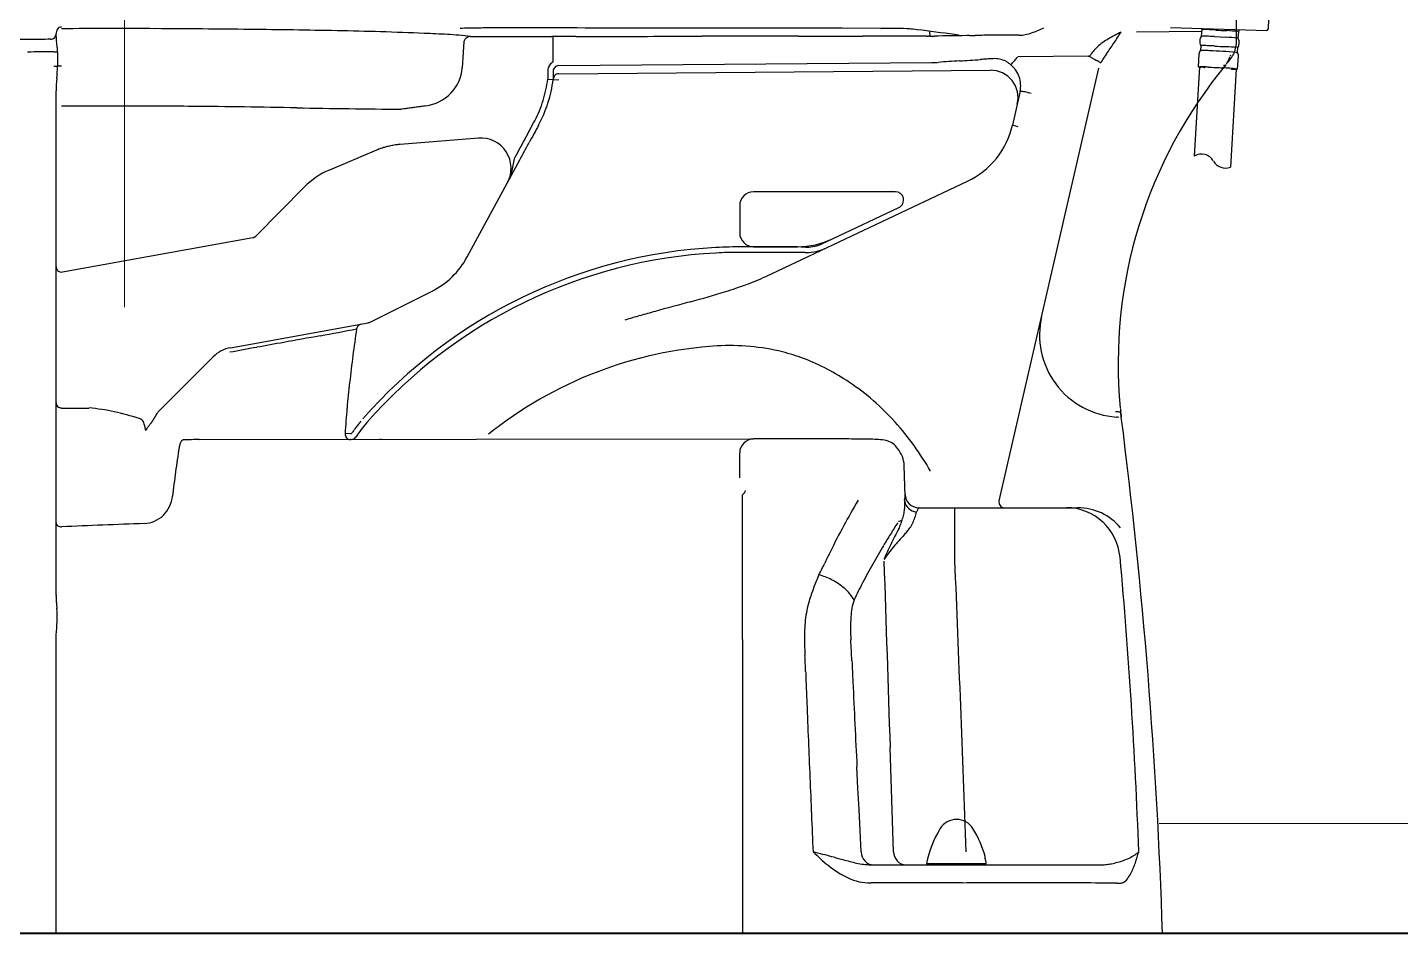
# Model space of a CAD drawing. Units: millimetres at full size. Extents: x -10070 to 9730, y -7239 to 6561.
# Drawn here: x -2261 to -1761, y -5397 to -5067 of the extents above; entities that cross this region are included whole.
import ezdxf

# ---------------------------------------------------------------- set-up
doc = ezdxf.new("R2010")
doc.units = ezdxf.units.MM
doc.header["$LTSCALE"] = 50
doc.linetypes.add('CHAIN1', pattern=[8, 5, -1, 1, -1])
for name, color, linetype, lineweight in [('B-1_通り芯・通り番号', 1, 'CHAIN1', 18), ('B-3_仕上線(黄)', 3, 'Continuous', 40), ('B-A_文字', 7, 'Continuous', 25), ('B-F_寸法・方位', 7, 'Continuous', 25)]:
    doc.layers.add(name, color=color, linetype=linetype, lineweight=lineweight)

msp = doc.modelspace()

# ---------------------------------------------------------------- linework, layer by layer
at = {"layer": 'B-1_通り芯・通り番号'}
msp.add_line((-2225.41, -3727.23), (-2225.41, -5168.71), dxfattribs=at)
at = {"layer": 'B-3_仕上線(黄)'}
msp.add_line((-1750.41, -5396.71), (-3070.41, -5396.71), dxfattribs=at)
at = {"layer": 'B-A_文字', "color": 1, "lineweight": 18}
msp.add_line((-1750.41, -5356.71), (-1848.61, -5356.71), dxfattribs=at)
at = {"layer": 'B-F_寸法・方位'}
for p, q in [((-1807.78, -5030.13), (-1808.96, -5067.51)), ((-1820.41, -5071.74), (-1820.41, -5033.89)), ((-2250.41, -5070.3), (-2250.41, -5069.27)), ((-2060.65, -5067.08), (-2090.96, -5067.08)), ((-2069.32, -5070.15), (-2069.81, -5070.15)), ((-2069.32, -5079.36), (-2069.32, -5070.15)), ((-2061.07, -5070.15), (-2069.32, -5070.15)), ((-1980.03, -5070.09), (-1956.59, -5070.08)), ((-1950.01, -5067.23), (-1964.06, -5067.2)), ((-1936.73, -5067.71), (-1938.41, -5067.49)), ((-1935.04, -5067.93), (-1936.73, -5067.71)), ((-1933.35, -5068.14), (-1935.04, -5067.93)), ((-1931.66, -5068.36), (-1933.35, -5068.14)), ((-1933.15, -5070.07), (-1932.6, -5070.07)), ((-1932.11, -5070.02), (-1932.6, -5070.07)), ((-1929.98, -5068.58), (-1931.66, -5068.36)), ((-1931.66, -5070.06), (-1930.34, -5070.04)), ((-1929.07, -5070.02), (-1930.34, -5070.04)), ((-1928.29, -5068.8), (-1929.98, -5068.58)), ((-1927.38, -5070), (-1929.07, -5070.02)), ((-1926.6, -5069.01), (-1928.29, -5068.8)), ((-1925.69, -5069.97), (-1927.38, -5070)), ((-1924.92, -5069.23), (-1926.6, -5069.01)), ((-1924, -5069.94), (-1925.69, -5069.97)), ((-1923.23, -5069.45), (-1924.92, -5069.23)), ((-1922.31, -5069.91), (-1924, -5069.94)), ((-1921.54, -5069.67), (-1923.23, -5069.45)), ((-1920.62, -5069.89), (-1922.31, -5069.91)), ((-1917.65, -5069.84), (-1915.66, -5069.81)), ((-1899.76, -5069.7), (-1902.86, -5069.7)), ((-1833.18, -5068.37), (-1856.94, -5068.56)), ((-1844.45, -5066.9), (-1809.47, -5068)), ((-1833.14, -5067.63), (-1833.28, -5070.03)), ((-1828.45, -5070.22), (-1824.3, -5070.46)), ((-1819.81, -5070.85), (-1819.66, -5068.45)), ((-2101.83, -5071.98), (-2102.11, -5075.97)), ((-1833.49, -5073.46), (-1833.6, -5075.24)), ((-1820.12, -5076.06), (-1820.02, -5074.28)), ((-2102.11, -5075.97), (-2102.49, -5081.6)), ((-2067.33, -5080.8), (-1931.49, -5079.71)), ((-1931.49, -5079.71), (-1931.24, -5079.7)), ((-1929.38, -5079.62), (-1929.14, -5079.6)), ((-1874.33, -5077.39), (-1899.93, -5077.6)), ((-1874.33, -5077.39), (-1874.2, -5077.39)), ((-1834.13, -5076.48), (-1834.41, -5081.2)), ((-1820.04, -5082.07), (-1819.75, -5077.35)), ((-2071.32, -5082.86), (-2071.32, -5085.75)), ((-2071.32, -5085.75), (-2067.32, -5086)), ((-2069.32, -5082.86), (-2069.32, -5085.87)), ((-2067.33, -5083.74), (-1910.07, -5082.47)), ((-1906.96, -5239.26), (-1870.58, -5081.7)), ((-1833.91, -5081.28), (-1835.85, -5113.7)), ((-1820.54, -5082.08), (-1822.7, -5117.73)), ((-2250.41, -5273.46), (-2250.41, -5090.02)), ((-1899.32, -5090.6), (-1902.06, -5102.47)), ((-1901.86, -5102.52), (-1900.11, -5102.92)), ((-2096.55, -5107.18), (-2125.07, -5109.48)), ((-2133.67, -5111.58), (-2150.85, -5118.8)), ((-2100.64, -5150.42), (-2081.52, -5115.14)), ((-2177.67, -5142.84), (-2159.88, -5124.9)), ((-1991.92, -5157.55), (-1918.48, -5122.85)), ((-1944.69, -5126.7), (-1996.41, -5126.7)), ((-2001.41, -5131.7), (-2001.41, -5141.7)), ((-1967.57, -5143.83), (-1943.41, -5132.42)), ((-2248.05, -5155.91), (-2178.73, -5143.4)), ((-1971.26, -5145.57), (-1967.57, -5143.83)), ((-1996.41, -5146.7), (-1980.38, -5146.7)), ((-1977.56, -5148.83), (-1977.21, -5148.83)), ((-1977.32, -5146.83), (-1977.55, -5146.83)), ((-1977.32, -5146.83), (-1976.96, -5146.83)), ((-1977.21, -5148.83), (-1976.97, -5148.83)), ((-2136.19, -5174.25), (-2113.61, -5162.97)), ((-2186.82, -5183.47), (-2136.72, -5174.43)), ((-2213.28, -5206.9), (-2193.18, -5186.8)), ((-2248.41, -5205.43), (-2238.4, -5205.43)), ((-1862.43, -5208.89), (-1862.45, -5208.76)), ((-2143.18, -5214.88), (-2145.15, -5214.75)), ((-2142.88, -5214.88), (-2143.18, -5214.88)), ((-2198.14, -5216.95), (-1996.41, -5216.7)), ((-2142.87, -5216.88), (-2143.18, -5216.88)), ((-2131.89, -5216.87), (-2132.46, -5216.87)), ((-1961.66, -5216.71), (-1996.41, -5216.71)), ((-2001.41, -5230.8), (-2001.41, -5221.71)), ((-1941.14, -5237.62), (-1941.5, -5226.39)), ((-2000.41, -5266.16), (-2000.41, -5237.03)), ((-1936.16, -5241.71), (-1878.33, -5241.71)), ((-1923.02, -5260.79), (-1923.02, -5241.71)), ((-2000.41, -5289.74), (-2000.41, -5266.16)), ((-2250.4, -5274.02), (-2250.41, -5273.85)), ((-2250.41, -5274.02), (-2250.41, -5273.85)), ((-2250.41, -5289.03), (-2250.32, -5287.96)), ((-2250.41, -5396.71), (-2250.41, -5289.03)), ((-1945.36, -5366.98), (-1946.63, -5329.05)), ((-1958.33, -5343.8), (-1958.7, -5336.06)), ((-1957.95, -5351.54), (-1958.33, -5343.8)), ((-1957.57, -5359.29), (-1957.95, -5351.54)), ((-1957.19, -5367.03), (-1957.57, -5359.29)), ((-1912.01, -5369.45), (-1912.01, -5368.74)), ((-1953.76, -5371.71), (-1869.59, -5371.71)), ((-1933.41, -5371.21), (-1911.59, -5371.21)), ((-1930.91, -5371.71), (-1930.91, -5371.21)), ((-1913.91, -5371.21), (-1913.91, -5371.71)), ((-1920.34, -5378.34), (-1953.7, -5378.34)), ((-1864.08, -5378.43), (-1862.92, -5378.43)), ((-2413.41, -5396.71), (-1998.91, -5396.71)), ((-1982.29, -5396.71), (-1847.41, -5396.71))]:
    msp.add_line(p, q, dxfattribs=at)
for points in [[(-1933.15, -5070.07), (-1944.87, -5070.08), (-1956.59, -5070.08)], [(-1917.65, -5069.84), (-1918.64, -5069.86), (-1920.62, -5069.89)], [(-2249.85, -5075.74), (-2249.85, -5076.99), (-2249.86, -5079.78), (-2249.86, -5080.98)], [(-1822.84, -5077.6), (-1822.97, -5077.87), (-1823.11, -5078.13), (-1823.25, -5078.41), (-1823.39, -5078.68), (-1823.54, -5078.97), (-1823.68, -5079.25), (-1823.83, -5079.54), (-1823.98, -5079.83), (-1824.13, -5080.13), (-1824.28, -5080.43)], [(-2115.7, -5095.44), (-2116.15, -5095.5), (-2116.59, -5095.56), (-2117.04, -5095.63), (-2117.48, -5095.69), (-2117.93, -5095.75), (-2118.37, -5095.81), (-2118.82, -5095.88), (-2119.26, -5095.94), (-2119.71, -5096), (-2120.16, -5096.06), (-2120.6, -5096.12), (-2121.05, -5096.18), (-2121.49, -5096.24), (-2121.94, -5096.31), (-2122.38, -5096.37), (-2122.83, -5096.43), (-2123.27, -5096.49), (-2123.72, -5096.55), (-2124.61, -5096.67)], [(-1977.56, -5148.83), (-1980.8, -5148.81), (-1984.04, -5148.8), (-1987.28, -5148.79), (-1990.52, -5148.78), (-1993.76, -5148.77)], [(-1862.59, -5207.34), (-1862.61, -5207.16), (-1862.63, -5206.98), (-1862.65, -5206.79)], [(-1862.42, -5208.77), (-1862.44, -5208.62), (-1862.45, -5208.47), (-1862.47, -5208.32), (-1862.49, -5208.18), (-1862.51, -5208.03), (-1862.52, -5207.89), (-1862.54, -5207.75), (-1862.56, -5207.61), (-1862.57, -5207.48), (-1862.59, -5207.34)], [(-2217.73, -5213.58), (-2217.77, -5213.39), (-2217.82, -5213.2), (-2217.86, -5213.01), (-2217.9, -5212.82), (-2217.95, -5212.63), (-2217.99, -5212.43), (-2218.03, -5212.24), (-2218.08, -5212.05), (-2218.12, -5211.86), (-2218.16, -5211.67)], [(-2217.73, -5213.58), (-2217.61, -5213.41), (-2217.5, -5213.25), (-2217.39, -5213.08), (-2217.28, -5212.91), (-2217.16, -5212.75), (-2217.05, -5212.58), (-2216.94, -5212.42), (-2216.83, -5212.26), (-2216.73, -5212.1), (-2216.62, -5211.94)], [(-1970.26, -5368.14), (-1971.14, -5367.91), (-1972.03, -5367.68), (-1972.91, -5367.45), (-1973.8, -5367.22), (-1974.69, -5366.99)]]:
    msp.add_lwpolyline(points, dxfattribs=at)
for centre, radius, start, end in [((-2252.41, -5069.18), 2.03, 270.7281, 314.0703), ((-2252.34, -5069.25), 1.93, 314.0703, 359.3403), ((-2240.59, -5070.3), 9.82, 180, 190.91), ((-2247.15, -5069.3), 3.25, 147.0454, 179.4708), ((-2248.41, -5068.49), 1.76, 90.414, 147.0454), ((-2228.9, -8121.23), 3053.93, 89.72316, 90.3663), ((-2238.78, -10166.89), 5099.62, 89.33801, 89.72316), ((-2233.07, -9672.98), 4605.68, 88.94239, 89.33801), ((-2171.93, -6360.77), 1292.9, 87.53313, 88.94239), ((-2177.48, -6489.61), 1421.87, 87.19337, 87.53313), ((-2113.62, -5187.08), 117.77, 83.093, 87.1934), ((-2095.86, -5219.65), 152.56, 90.4584, 92.7574), ((-2099.4, -5072.7), 2.54, 98.1786, 163.513), ((-2099.46, -5072.25), 2.08, 91.6508, 98.1786), ((-2099.46, -5072.26), 2.1, 90.0276, 91.6508), ((-2333.87, 481159.49), 486229.71, 270.02762, 270.03112), ((-2091.08, -5816.51), 749.43, 89.99037, 90.45841), ((-2360.2, 530205.17), 535275.4, 270.03202, 270.03316), ((-2068.74, -53187.71), 48120.62, 89.87536, 89.99037), ((-2172.28, 205619.51), 210689.68, 270.03316, 270.04272), ((-1927.62, -122510.16), 117440.08, 90.02557, 90.04272), ((-1949.95, -5067.02), 0.213, 270.1089, 279.9519), ((-1950.27, -5509.62), 442.39, 89.3485, 89.9589), ((-1947.38, -5255.56), 188.32, 87.9148, 89.3485), ((-1941.47, -5093.14), 25.78, 83.1732, 87.9148), ((-1910.59, -5066.46), 21.82, 184.7659, 187.0713), ((-1919.83, -5067.61), 12.52, 187.0713, 191.0909), ((-1931.58, -5067.31), 2.76, 258.876, 261.7631), ((-1931.66, -5067.91), 2.16, 261.7631, 265.4531), ((-1931.68, -5068.12), 1.95, 265.4531, 268.0521), ((-1931.68, -5068.17), 1.89, 268.0521, 270.7299), ((-1920.58, -5063.18), 6.71, 259.4329, 263.0089), ((-1920.58, -5063.2), 6.69, 263.0089, 266.5954), ((-1920.58, -5063.21), 6.68, 266.5938, 269.6689), ((-1903.31, -5829.07), 759.37, 90.44938, 90.93218), ((-1901.88, -6011.24), 941.54, 90.05999, 90.44938), ((-1899.81, -5055.91), 13.79, 270.2197, 290.0687), ((-1915.14, -5013.93), 58.48, 290.0687, 294.7934), ((-1816.47, -5160.21), 102.53, 116.6953, 119.5637), ((-2020.16, -4969.01), 186.46, 326.2558, 327.7143), ((-1830.57, -5071.91), 3.3, 145.3072, 176.6666), ((-1833.19, -5070.09), 0.108, 70.0025, 146.9748), ((-1826.96, -5065.63), 6.5, 194.4974, 196.2436), ((-1826.9, -5065.61), 6.56, 196.2436, 197.9735), ((-1832.99, -5069.52), 0.5, 250.0025, 269.5221), ((-1832.97, -5068.73), 1.11, 88.4569, 97.3664), ((-1832.58, -5053.96), 13.66, 268.4569, 269.1824), ((-1834.04, -5132.89), 62.88, 86.9019, 88.9008), ((-1833.13, -5093.1), 25.48, 87.9883, 89.1824), ((-1836, -5174.67), 107.1, 87.7042, 87.9883), ((-1837.93, -5222.79), 155.26, 87.0249, 87.7042), ((-1901.86, -6385.9), 1317.72, 86.80652, 86.90191), ((-1850.98, -5473.84), 406.65, 86.7656, 87.0249), ((-1766.77, -3983.71), 1085.85, 266.76556, 266.98031), ((-1828.65, -5148.95), 78.61, 83.7914, 86.8233), ((-1827.32, -5131.51), 63.54, 83.3115, 86.9803), ((-1820.09, -5070.23), 0.571, 263.7914, 283.8043), ((-1822.88, -5072.39), 3.43, 326.4812, 26.5611), ((-1819.92, -5070.9), 0.125, 25.9281, 103.8043), ((-1819.87, -5068), 0.407, 263.3115, 287.8657), ((-1825.56, -5065.71), 6.5, 337.2453, 338.6825), ((-1825.55, -5065.72), 6.49, 338.6825, 340.841), ((-1825.56, -5065.71), 6.5, 340.841, 342.2777), ((-1809.46, -5067.5), 0.5, 268.2, 358.2), ((-2212.47, -10251.63), 5180.57, 90.53115, 90.62089), ((-2209.31, -10203.3), 5127.71, 90.46823, 90.57544), ((-2212.01, -10301.34), 5230.29, 90.44226, 90.53115), ((-2251.11, -5040.83), 34.94, 269.8293, 270.9535), ((-2250.81, -5059.29), 16.47, 270.9535, 273.338), ((-2273.18, -5076.58), 23.37, 6.3139, 10.91), ((-2267.72, -5075.98), 17.88, 3.537, 6.3139), ((-2264.26, -5075.76), 14.41, 0.0929, 3.537), ((-1861.72, -5084.81), 14.3, 139.9942, 148.7512), ((-1859.34, -5086.81), 17.42, 132.7983, 139.9942), ((-1856.14, -5090.27), 22.13, 119.5637, 132.7983), ((-2035.17, -4958.98), 204.51, 324.926, 326.2558), ((-1832.14, -5076.59), 1.99, 156.8302, 160.7925), ((-1832.12, -5076.6), 2.01, 152.9036, 156.8302), ((-1832.14, -5076.59), 1.99, 148.946, 152.9036), ((-1830.5, -5071.91), 3.37, 176.6666, 207.4724), ((-1832.08, -5076.63), 2.06, 145.1168, 148.946), ((-1832.25, -5076.51), 1.85, 140.8715, 145.1168), ((-1832.31, -5076.46), 1.77, 136.4205, 140.8715), ((-1833.52, -5075.32), 0.112, 74.1462, 136.9574), ((-1833.35, -5074.73), 0.498, 254.1462, 269.8102), ((-1833.33, -5074.55), 1.11, 88.4569, 97.3664), ((-1833.4, -5089.25), 14.02, 88.4272, 89.8102), ((-1832.93, -5059.79), 13.66, 268.4569, 269.1824), ((-1833.49, -5098.93), 25.48, 87.9883, 89.1824), ((-1834.61, -5133.53), 58.31, 88.0946, 88.4272), ((-1835.64, -5164.27), 89.08, 87.3098, 88.0946), ((-1836.35, -5180.5), 107.1, 87.7042, 87.9883), ((-1838.28, -5228.62), 155.26, 87.0249, 87.7042), ((-1844.9, -5361.46), 286.49, 87.0658, 87.3098), ((-1888.96, -6221), 1147.15, 86.82358, 87.06578), ((-1851.33, -5479.67), 406.65, 86.7656, 87.0249), ((-1767.12, -3989.54), 1085.85, 266.76556, 266.98031), ((-1831.14, -5179.14), 103.68, 84.1444, 86.8236), ((-1827.67, -5137.34), 63.54, 83.3115, 86.9803), ((-1831.64, -5071.7), 11.22, 336.235, 359.8044), ((-1820.22, -5073.83), 0.407, 263.3115, 287.8657), ((-2067.26, -5082.86), 4.06, 150.3334, 156.3054), ((-2067.28, -5082.84), 4.04, 138.3718, 150.3334), ((-2067.29, -5082.83), 4.01, 126.3304, 138.3718), ((-2067.31, -5082.81), 3.99, 120.2635, 126.3304), ((-2067.32, -5082.76), 1.96, 90.4712, 136.7582), ((-1931.77, -5045.14), 34.56, 270.868, 272.2185), ((-1931.57, -5050.26), 29.44, 272.2185, 273.8039), ((-1910.21, -5303.24), 224.44, 92.8571, 94.8294), ((-1932.6, -4854.65), 224.71, 272.8571, 274.8271), ((-1903.55, -5198.65), 120.51, 93.7479, 94.8271), ((-1902.21, -5219.04), 140.95, 92.8252, 93.7479), ((-1908.52, -5086.88), 8.63, 78.1574, 93.8346), ((-1908.54, -5086.95), 8.71, 62.614, 78.1574), ((-1909.02, -5087.87), 9.75, 55.964, 62.614), ((-1909.09, -5087.98), 9.87, 49.396, 55.964), ((-1903.7, -5079.18), 1.67, 308.6821, 318.0816), ((-1909.11, -5088.16), 10.03, 19.1883, 49.98), ((-1885.01, -5095.96), 23.45, 137.4119, 138.0816), ((-1935.41, -5049.63), 45, 317.4119, 319.4277), ((-2057.66, -4944.95), 205.95, 319.4277, 319.8682), ((-1900.02, -5077.86), 0.241, 117.415, 138.7477), ((-1899.97, -5077.95), 0.348, 102.5228, 117.415), ((-1899.94, -5078.07), 0.47, 95.1812, 102.5228), ((-1899.92, -5078.38), 0.781, 90.7618, 95.1812), ((-1874.2, -5077.92), 0.527, 77.3785, 89.6834), ((-1874.17, -5077.77), 0.372, 60.0103, 77.3785), ((-1801.39, -4953.77), 143.41, 239.5864, 240.1608), ((-1828.82, -5001.6), 88.27, 240.1608, 241.0938), ((-1883.86, -5101.28), 25.6, 59.0002, 61.0938), ((-1868.71, -5076.06), 3.82, 239.0002, 252.9494), ((-1855.64, -5086.87), 15.89, 146.3767, 153.2447), ((-1806.15, -5119.78), 75.32, 144.926, 146.3767), ((-1693.57, -5189.13), 170, 140.2643, 185.4761), ((-1832.46, -5076.54), 1.67, 168.421, 177.8841), ((-1832.06, -5076.62), 2.07, 160.7925, 168.421), ((-1824.63, -5078.19), 2.44, 257.656, 268.5981), ((-1824.68, -5080.14), 0.493, 268.5981, 319.4134), ((-1831.52, -5071.75), 11.1, 312.4164, 336.235), ((-1831.75, -5070.61), 11.23, 323.874, 325.1614), ((-1820.48, -5075.19), 0.806, 264.1444, 281.5795), ((-1820.28, -5076.17), 0.191, 35.7647, 101.5795), ((-1821.23, -5076.92), 1.4, 26.9608, 38.2064), ((-1822.03, -5077.33), 2.3, 20.1171, 26.9608), ((-1821.78, -5077.23), 2.03, 16.2434, 20.1171), ((-1821.73, -5077.22), 1.98, 12.2743, 16.2434), ((-1821.71, -5077.22), 1.96, 8.2606, 12.2743), ((-1821.91, -5077.25), 2.17, 4.625, 8.2606), ((-1821.52, -5077.21), 1.78, 0.1901, 4.625), ((-1821.25, -5077.21), 1.5, 354.9576, 0.1901), ((-2251.14, -5045.84), 35.17, 269.8274, 270.9577), ((-2250.83, -5064.8), 16.21, 270.9577, 273.4094), ((-2212.49, -5090.02), 37.92, 173.1498, 180), ((-2288.53, -5080.89), 38.67, 353.1498, 359.8676), ((-2248.81, -5095.99), 15.05, 91.3077, 94.0192), ((-2248.41, -5113.56), 32.63, 90.057, 91.3077), ((-2117.13, -5080.6), 14.68, 315.7881, 356.0827), ((-2117.25, -5079.84), 46.31, 342.8419, 352.6768), ((-2067.23, -5082.86), 4.08, 168.1704, 180), ((-2067.24, -5082.86), 4.07, 156.3054, 168.1704), ((-2116.86, -5079.76), 47.93, 342.1823, 352.6768), ((-2067.21, -5082.86), 2.11, 136.7582, 180), ((-2067.35, -5085.72), 1.96, 134.7111, 180), ((-2067.32, -5085.75), 2.02, 90.4519, 134.7111), ((-1910, -5092.41), 9.94, 38.3262, 90.4041), ((-1909.44, -5088.28), 10.38, 349.3882, 19.1883), ((-1833.24, -5076.22), 5.12, 257.1578, 267.6402), ((-1833.6, -5064.3), 16.9, 267.3909, 268.9008), ((-1834.97, -5135.25), 54.06, 87.2016, 88.9008), ((-1834.51, -5107.09), 25.77, 85.55, 87.6402), ((-1820.74, -4930.18), 151.67, 265.55, 265.6713), ((-1861.24, -5672.83), 592.3, 87.04649, 87.2016), ((-1817.67, -4889.51), 192.46, 265.6713, 265.7669), ((-1640.17, -1388.06), 3698.18, 267.04649, 267.12738), ((-1829.47, -5160.49), 79, 83.3422, 87.1274), ((-1813.72, -4893.43), 188.78, 267.3076, 267.5095), ((-1817.63, -4983.27), 98.86, 267.5095, 267.8951), ((-1817.5, -4979.73), 102.41, 267.8951, 268.1687), ((-1820.27, -5066.34), 15.74, 268.1687, 269.9481), ((-1820.26, -5081.59), 0.441, 263.3422, 287.9455), ((-1820.28, -5082.48), 0.395, 65.6904, 89.9481), ((-2117.87, -5079.89), 15.7, 277.9287, 315.7881), ((-1910.13, -5092.51), 10.1, 347, 38.3262), ((-1908.84, -5088.4), 9.77, 347, 348.1357), ((-1908.82, -5088.41), 9.74, 348.1357, 349.2745), ((-1899.11, -5090.24), 0.135, 73.8229, 169.1868), ((-1898.59, -5088.45), 1.72, 253.8229, 263.6591), ((-1900.26, -5103.49), 13.41, 76.0538, 83.6591), ((-1919.89, -5182.52), 94.84, 74.977, 76.0538), ((-2226.83, -15771.28), 10675.75, 89.98821, 90.1158), ((-2225.26, -8143.39), 3047.86, 89.54127, 89.98821), ((-2229.61, -8686.93), 3591.41, 88.933, 89.54127), ((-2113.08, -5081.13), 41.95, 331.989, 342.8419), ((-2116.18, -5079.98), 47.21, 331.5297, 342.1823), ((-2086.92, -1025.53), 4071.32, 268.933, 269.46957), ((-2674.06, -4782.72), 677.36, 331.34672, 331.989), ((7946.46, -10536.79), 11399.76, 151.52973, 151.56587), ((-1931.29, -5095.73), 30, 295.2866, 347), ((-1901.8, -5102.25), 0.28, 227.0087, 257.0032), ((-2122.81, -5137.41), 28.02, 107.2747, 109.1046), ((-2122.83, -5137.37), 27.98, 104.5432, 107.2747), ((-2122.82, -5137.41), 28.02, 102.7325, 104.5432), ((-2122.83, -5137.37), 27.98, 100.9234, 102.7325), ((-2122.82, -5137.38), 27.99, 100.02, 100.9234), ((-2122.82, -5137.41), 28.02, 98.2172, 100.02), ((-2122.82, -5137.37), 27.98, 95.5089, 98.2172), ((-2122.82, -5137.41), 28.02, 94.6069, 95.5089), ((-2095.66, -5118.15), 11, 331.5541, 94.6069), ((-238.4, -6113.62), 2098.21, 151.34672, 151.55407), ((-32780.63, 11515.63), 34914.43, 331.55407, 331.56587), ((-2122.81, -5137.42), 28.03, 111.8767, 112.8035), ((-2122.83, -5137.36), 27.97, 110.0262, 111.8767), ((-2122.83, -5137.38), 27.99, 109.1046, 110.0262), ((-2152.24, -5102.29), 69.98, 346.2587, 350.2144), ((-1833.27, -5118.01), 5.02, 29.5733, 120.9432), ((-1824.53, -5113.05), 5.02, 209.5733, 291.4264), ((-2140, -5144.61), 28, 112.8035, 135.2456), ((-2102.46, -5114.46), 18.73, 331.5541, 346.2587), ((-1996.41, -5131.7), 5, 90, 180), ((-1944.69, -5129.7), 3, 295.2866, 90), ((-2179.09, -5141.42), 2.01, 280.2295, 281.9643), ((-2179.09, -5141.44), 1.99, 281.9624, 285.4435), ((-2179.09, -5141.42), 2.01, 285.4536, 290.6178), ((-2179.09, -5141.43), 2, 290.6096, 295.8009), ((-2179.09, -5141.42), 2.01, 295.801, 297.5253), ((-2179.09, -5141.43), 2, 297.519, 302.7657), ((-2179.09, -5141.42), 2.01, 302.786, 308.0612), ((-2179.08, -5141.44), 1.99, 308.047, 313.444), ((-2179.1, -5141.42), 2.01, 313.4441, 315.2456), ((-1996.41, -5141.7), 5, 180, 270), ((-1980.38, -5116.7), 30, 270, 295.2866), ((-1976.88, -5133.66), 13.18, 282.4851, 295.2866), ((-2000.41, -5330.71), 183.95, 93.006, 138.7413), ((-2000.41, -5330.71), 181.95, 93.006, 138.7413), ((-2127.02, -5136.13), 30, 296.5522, 331.5541), ((-2000.69, -5325.37), 178.6, 91.443, 93.0073), ((-2001.13, -5319.6), 170.82, 90.2437, 92.9596), ((-2000.51, -5332.24), 185.48, 89.9368, 91.443), ((-1996.54, -6400.52), 1251.75, 89.87297, 90.24367), ((-2006.53, -10784.7), 5637.94, 89.82112, 89.93675), ((-2009.31, -11675.46), 6528.71, 89.72128, 89.82112), ((-1976.89, -5133.63), 13.21, 269.7164, 282.4851), ((-1976.87, -5133.67), 15.16, 269.6523, 282.4635), ((-1976.87, -5133.68), 15.15, 282.4635, 295.2866), ((-2248.41, -5153.94), 2, 180, 221.2726), ((-2247.93, -5153.5), 2.65, 221.5633, 222.9167), ((-2248.52, -5154.05), 1.85, 222.9167, 224.8545), ((-2248.41, -5153.94), 2, 224.8545, 252.5891), ((-2248.41, -5153.93), 2.01, 252.5891, 280.1209), ((-2065.07, -4976.1), 195.87, 287.3995, 289.679), ((-2025.91, -5085.61), 79.56, 289.679, 295.2866), ((-2108.68, -4836.75), 341.87, 285.152, 287.3899), ((-1775.3, -6099.36), 963.95, 105.45654, 105.79679), ((-1362.5, -7592.25), 2512.86, 105.15205, 105.45654), ((-2138.95, -5176.86), 2, 136.2549, 171.8939), ((-2138.96, -5176.85), 1.98, 100.2295, 136.2549), ((-2137.08, -5172.46), 2, 280.2295, 296.5522), ((-1901.2, -5654.35), 501.48, 105.7968, 106.4508), ((-1862.2, -5178.77), 30, 167, 266.1506), ((-685.65, -13342.87), 8294.74, 100.19762, 100.29093), ((-2239.93, -4702.5), 484.3, 280.1976, 281.7956), ((-1510.51, -5268.7), 637.12, 171.68632, 172.57311), ((-2184.69, -5195.28), 12, 100.2295, 135), ((-1805.16, -7230.95), 2081.15, 100.30108, 100.57621), ((7901.37, -60636.76), 56361.88, 100.29093, 100.30108), ((-2000.67, -5329.74), 147.16, 93.4743, 111.1373), ((-2004.75, -5263.82), 81.12, 84.9571, 93.4219), ((-2004.18, -5257.46), 74.73, 75.7719, 84.9571), ((-2002.78, -5251.92), 69.02, 72.4654, 75.7719), ((-1522.77, -5267.1), 624.75, 172.57311, 173.47746), ((-2003.89, -5255.44), 72.71, 69.3266, 72.4654), ((-2006.57, -5262.54), 80.31, 62.5728, 69.3266), ((-2000.16, -5331.06), 148.58, 111.1373, 128.6342), ((-2008.4, -5266.07), 84.28, 56.1369, 62.5728), ((-1760.02, -5239.98), 385.95, 173.4774, 174.8649), ((-2010.83, -5269.69), 88.64, 41.8651, 56.1369), ((-2248.46, -5203.46), 1.95, 180, 225.7486), ((-2248.41, -5203.4), 2.02, 225.7486, 270), ((-2243.77, -5272.72), 67.51, 77.5099, 85.4323), ((-1752.31, -5240.67), 393.7, 174.8649, 176.2251), ((-1753.3, -5194.85), 110, 185.5272, 186.229), ((-2252.87, -5313.77), 109.56, 72.6231, 77.5099), ((-2221.03, -5211.87), 2.8, 37.7153, 71.5115), ((-2221.49, -5212.22), 3.38, 9.4665, 37.7153), ((-2232.59, -5197.58), 21.45, 320.1208, 321.5857), ((-2228.07, -5201.17), 15.67, 321.5857, 323.5909), ((-2226.94, -5202), 14.27, 323.5909, 323.931), ((-2226.71, -5202.17), 13.99, 323.931, 324.2779), ((-2226.6, -5202.25), 13.85, 324.2779, 324.6257), ((-2226.4, -5202.39), 13.6, 324.6257, 324.9799), ((-2226.31, -5202.45), 13.49, 324.9799, 325.3347), ((-2226.09, -5202.61), 13.22, 325.3347, 325.6969), ((-2225.87, -5202.76), 12.96, 325.6969, 326.4298), ((-2225.39, -5203.07), 12.39, 326.4298, 327.1966), ((-2224.3, -5203.53), 11.22, 326.1522, 326.8845), ((-2223.58, -5204), 10.36, 326.8845, 327.6776), ((-2223.29, -5204.19), 10.02, 327.6776, 328.4905), ((-2222.59, -5204.61), 9.2, 328.4905, 329.3753), ((-2222.31, -5204.78), 8.87, 329.3753, 330.2932), ((-2221.76, -5205.09), 8.24, 330.2932, 331.2817), ((-2221.36, -5205.31), 7.79, 331.2817, 333.4651), ((-2220.96, -5205.51), 7.34, 333.4651, 335.7825), ((-2190.37, -5219.27), 26.2, 155.5922, 155.7825), ((-2197.12, -5216.21), 18.8, 155.3268, 155.5922), ((-2199.15, -5215.28), 16.56, 155.0214, 155.3268), ((-2201.9, -5214), 13.53, 154.6477, 155.0214), ((-2202.78, -5213.58), 12.55, 154.238, 154.6477), ((-2204.93, -5212.54), 10.16, 153.7319, 154.238), ((-2207.78, -5211.14), 6.99, 148.0622, 153.7319), ((-2211.14, -5209.04), 3.02, 135, 148.0622), ((-2100.89, -5242.55), 50.28, 140.0081, 141.7781), ((-2100.78, -5242.62), 48.41, 138.7736, 142.6982), ((-2023.28, -5280.84), 105.35, 29.8398, 41.8651), ((-1864.11, -5212.31), 5.53, 87.7883, 94.196), ((-1864.3, -5210.7), 2, 62.1287, 86.252), ((-1864.02, -5210.05), 3.27, 76.9582, 87.7883), ((-1863.9, -5209.51), 2.71, 66.9422, 76.9582), ((-1863, -5207.4), 0.416, 7.5264, 66.9422), ((-1814.35, -5203.23), 48.41, 184.8796, 185.3696), ((-1808.64, -5202.69), 54.14, 185.3696, 185.8077), ((-1805.23, -5202.34), 57.58, 185.8077, 185.9589), ((-1800.01, -5201.8), 62.82, 185.9589, 186.0975), ((-1796.56, -5201.43), 66.29, 186.0975, 186.2221), ((-1786.47, -5200.33), 76.44, 186.2221, 186.3301), ((-3846.37, -5461.72), 2000.02, 1.86282, 7.26599), ((-2213.89, -5213.76), 3.28, 139.488, 146.2288), ((-2242.99, -5188.89), 34.99, 319.488, 320.1208), ((-2143.13, -5214.88), 2.02, 176.2999, 222.5177), ((-2098.6, -5244.23), 53.12, 145.0091, 146.4613), ((-2099.78, -5243.4), 51.67, 143.5165, 145.0091), ((-2100.17, -5243.12), 51.2, 141.7781, 143.5165), ((-2098.74, -5244.17), 50.97, 142.6982, 146.4254), ((-1918.44, -5267.16), 291, 170.6424, 172.3992), ((-2193.04, -5222.15), 12.74, 163.6304, 169.5673), ((-2202.26, -5219.45), 3.13, 139.8127, 163.6304), ((-2203.36, -5218.52), 1.69, 128.0398, 139.8127), ((-2203.7, -5218.08), 1.14, 110.6384, 128.0398), ((-2193.98, -5776.24), 559.31, 90.7309, 91.0364), ((-2197.77, -5479.12), 262.18, 90.0792, 90.7309), ((-2143.18, -5214.92), 1.96, 222.5177, 270.0687), ((-2142.88, -5214.88), 2, 270.1144, 326.5664), ((-1996.41, -5221.71), 5, 90, 180), ((-1961.57, -5748.9), 532.19, 89.5789, 90.0098), ((-1958.91, -5386.71), 169.99, 88.23, 89.5789), ((-1957.22, -5332.07), 115.32, 86.818, 88.23), ((-1951.79, -5234.36), 17.46, 77.5126, 86.818), ((-1949.37, -5223.47), 6.31, 54.1472, 77.5126), ((-1949.84, -5224.11), 7.1, 33.3345, 54.1472), ((-1951.49, -5226.71), 10, 1.8515, 40.5643), ((-1842.46, -5277.3), 367.65, 172.3992, 173.7898), ((-2002.98, -5234.03), 4, 324.6174, 338.5539), ((-2219.41, -5236.26), 11.52, 314.6607, 353.6678), ((-2002.03, -5234.71), 2.84, 305.0503, 324.6174), ((-1728.33, -5375.03), 267.18, 149.3978, 151.6664), ((-1949.15, -5236.45), 8.16, 341.542, 342.1503), ((-1937.45, -5238.49), 4, 187.7839, 193.7454), ((-1894.87, -5242.36), 46.53, 178.1243, 179.7704), ((-1948.6, -5236.62), 7.59, 342.1503, 342.8047), ((-1893.47, -5242.4), 47.93, 176.5264, 178.1243), ((-1948.33, -5236.71), 7.31, 342.8047, 343.4596), ((-1947.81, -5236.86), 6.76, 343.4596, 344.1678), ((-1943.45, -5239.96), 2.19, 12.9363, 13.7439), ((-1943.8, -5240.04), 2.54, 12.2415, 12.9363), ((-1947.55, -5236.94), 6.49, 344.1678, 344.8768), ((-1936.66, -5238.47), 4.77, 192.4851, 228.7504), ((-1947.05, -5237.07), 5.97, 344.8768, 345.6475), ((-1946.53, -5237.2), 5.44, 345.6475, 350.6025), ((-1936.16, -5236.71), 5, 181.8515, 270), ((-1943.52, -5237.7), 2.39, 350.6025, 1.8515), ((-1905.01, -5239.71), 2, 167, 270), ((-2218.68, -5236.99), 10.49, 272.1394, 314.6607), ((-1954.04, -5241.5), 12.7, 338.3891, 347.6728), ((-1951.54, -5242.05), 10.14, 347.6728, 359.2899), ((-1936.24, -5237.99), 5.41, 228.7504, 260.9393), ((-1946.42, -5243.33), 8.98, 334.1489, 347.8038), ((-1922.96, -5248.4), 15.02, 164.0263, 167.8038), ((-1926.32, -5247.44), 11.52, 159.1038, 164.0263), ((-1942.55, -5239.15), 6.87, 322.5734, 326.7274), ((-1939.14, -5241.38), 2.8, 326.7274, 336.8894), ((-1938.3, -5241.74), 1.89, 336.8894, 339.6742), ((-1937.84, -5241.92), 1.39, 339.6742, 343.4538), ((-1931.96, -5243.66), 4.74, 161.4979, 163.4538), ((-1934.13, -5242.94), 2.46, 157.7205, 161.4979), ((-1927.65, -5245.59), 9.46, 156.4157, 157.7205), ((-1936.16, -5241.87), 0.165, 90, 156.4157), ((-1882.37, -5260.98), 19.27, 46.8319, 90), ((-1878.33, -5262.01), 20.3, 64.8102, 90), ((-1878.24, -5261.82), 20.09, 39.3651, 64.8102), ((-2249.18, -5247.26), 1.22, 180, 242.3942), ((-2248.41, -5245.77), 2.9, 242.3942, 271.0995), ((-2065.84, -9461.68), 4216.96, 92.27612, 92.48052), ((-2061.43, -9572.86), 4328.23, 92.07697, 92.27612), ((-1705.57, -5387.29), 293.04, 151.6664, 153.735), ((-1734.01, -5383.94), 250.47, 146.9044, 148.0325), ((-1867.95, -5292.19), 86.75, 150.4458, 154.5482), ((-1948.27, -5232.39), 15.06, 288.4158, 291.0363), ((-1964.23, -5240.1), 22.79, 335.9318, 340.2492), ((-1946, -5238.31), 8.72, 291.0363, 295.5593), ((-1976.17, -5235.81), 35.49, 340.2492, 343.0232), ((-1955.4, -5238.24), 19.29, 315.9568, 320.8844), ((-1960.61, -5234), 26, 320.8844, 324.5405), ((-1949.85, -5241.67), 12.79, 324.5405, 334.1489), ((-1883.04, -5261.69), 20.25, 5.5744, 46.8319), ((-1709.91, -5398.46), 278.6, 149.1384, 150.7331), ((-1722.34, -5391.22), 264.22, 148.0325, 149.1018), ((-1666.33, -5388.15), 310.04, 154.5482, 155.6966), ((-1888.3, -5303.14), 74.06, 135.9568, 140.4275), ((-1692.01, -5393.93), 308.13, 154.183, 154.6218), ((-1697.76, -5391.15), 301.74, 153.735, 154.183), ((-1886.34, -5304.76), 76.6, 140.4275, 144.7501), ((-37808.35, -6713.35), 35914.72, 2.23321, 2.31795), ((-3827.81, -5438.76), 1973.07, 3.64624, 5.20629), ((-1993.04, -5253.67), 23.96, 328.5767, 334.3361), ((-2407.21, -5054.66), 483.45, 334.3361, 334.6218), ((-1696.55, -5405.94), 293.92, 150.7331, 152.2448), ((191751.12, 1127.69), 193805.33, 181.88911, 181.9092), ((-1921.1, -5291.94), 57.37, 158.4774, 163.5607), ((1178.36, -6514.26), 3389.14, 158.39129, 158.47739), ((-1978.49, -5288.4), 23.01, 68.9567, 75.1717), ((-1978.91, -5289.5), 24.19, 63.0433, 68.9567), ((-1978.95, -5289.58), 24.28, 49.7757, 63.0433), ((-1099.84, -5719.96), 968.21, 152.24481, 152.45061), ((-2219.93, -5273.46), 30.48, 180, 180.3689), ((-2212.84, -5273.35), 37.57, 181.0192, 184.4272), ((-2218.64, -5273.45), 31.77, 180.3689, 180.7229), ((-1938.93, -5286.68), 38.78, 163.5607, 174.0344), ((-1973.81, -5283.5), 16.31, 30.1338, 49.7757), ((-1944.22, -5281.3), 16.59, 158.8552, 169.743), ((-1930.06, -5286.86), 31.8, 152.4506, 158.7093), ((-2191.19, -5271.68), 59.28, 184.4272, 186.5875), ((-2279.13, -5281.44), 29.2, 356.5135, 5.8288), ((-1935.73, -5282.83), 25.22, 169.743, 176.9183), ((-2492.27, -5268.46), 242.73, 355.3903, 356.5135), ((-1915.18, -5289.16), 62.66, 174.0344, 180.5273), ((-1891.36, -5285.92), 69.68, 179.8, 183.2587), ((-1877.4, -5285.97), 83.63, 176.9183, 179.8), ((7476592.62, -5343.22), 7478593.03, 179.99959, 180.00041), ((-1719.37, -5283.99), 258.53, 181.2735, 182.5576), ((-2505.42, -5321.08), 545.39, 2.4795, 3.2795), ((-2925.65, -5337.87), 948.95, 2.20772, 2.55757), ((-297.62, -5225.48), 1664.48, 182.47953, 182.74167), ((8996.46, -4878.26), 10982.01, 182.20772, 182.23796), ((49326.1, -2849.11), 51345.07, 182.74167, 182.75897), ((9434.5, -4861.15), 11420.39, 182.23796, 182.26704), ((9923.05, -4841.81), 11909.32, 182.26704, 182.39726), ((-40908.13, -6834.23), 39016.85, 2.15521, 2.23321), ((-3814.78, -5437.93), 1960.01, 2.07579, 3.64624), ((45377.84, -3039.38), 47392.23, 182.75897, 182.7777), ((12134.5, -4749.22), 14122.7, 182.39726, 182.50707), ((-1922.41, -5362.21), 7, 31.4775, 148.5225), ((-1894.27, -5379.44), 40, 148.5225, 168.1245), ((-1950.56, -5379.44), 40, 15.5022, 31.4775), ((-1842.93, -5228.64), 191.06, 226.3959, 227.497), ((-1933.84, -5327.85), 56.49, 227.497, 231.2198), ((-2199.87, -6249.23), 910.52, 75.18391, 75.39384), ((-1544.11, -3770.1), 1653.88, 255.18391, 255.29948), ((-1889.17, -5085.35), 294.12, 255.2995, 256.3005), ((-1951.71, -5366.72), 5.49, 183.2947, 220.7444), ((-1952.8, -5367.65), 4.06, 220.7444, 270), ((-1939.89, -5366.72), 5.48, 182.7758, 220.6104), ((-1940.95, -5367.62), 4.08, 220.6104, 270), ((-1910.1, -5368.96), 1.98, 188.3598, 194.7034), ((-1949.84, -5379.38), 39.11, 13.3857, 14.7034), ((-1949.93, -5379.4), 39.2, 12.0709, 13.3857), ((-1872.03, -5340.64), 31.27, 281.2289, 289.4342), ((-1868.13, -5351.69), 19.55, 289.4342, 302.5241), ((-1863.87, -5358.38), 11.62, 302.5241, 307.4569), ((-1949.07, -5340.65), 96.66, 341.7084, 344.2197), ((-1860.8, -5362.38), 6.58, 307.4569, 316.1571), ((-1945.89, -5342.84), 37.26, 231.2198, 244.4775), ((-1953.73, -5350.2), 21.5, 256.3005, 269.9275), ((-1869.59, -5356.04), 15.66, 270, 276.7116), ((-1870.48, -5348.47), 23.29, 276.7116, 281.2289), ((-1872.83, -5367.51), 15.71, 323.4584, 332.0358), ((-1881.07, -5363.13), 25.04, 332.0358, 341.7084), ((-1953.66, -5359.13), 19.21, 244.4775, 269.8777), ((-1858.8, -27678), 22299.74, 90.08934, 90.15813), ((-1889.96, -7695.64), 2317.36, 89.42739, 90.08934), ((-1873.67, -6066.07), 687.71, 89.31432, 89.42739), ((-1869.67, -5731.55), 353.16, 89.0941, 89.3143), ((-1862.92, -5376.21), 2.22, 269.9946, 282.1415), ((-1863.05, -5375.62), 2.82, 282.1415, 291.7164), ((-1863.54, -5374.39), 4.14, 291.7164, 323.4584)]:
    msp.add_arc(centre, radius, start, end, dxfattribs=at)

doc.saveas('drawing.dxf')
